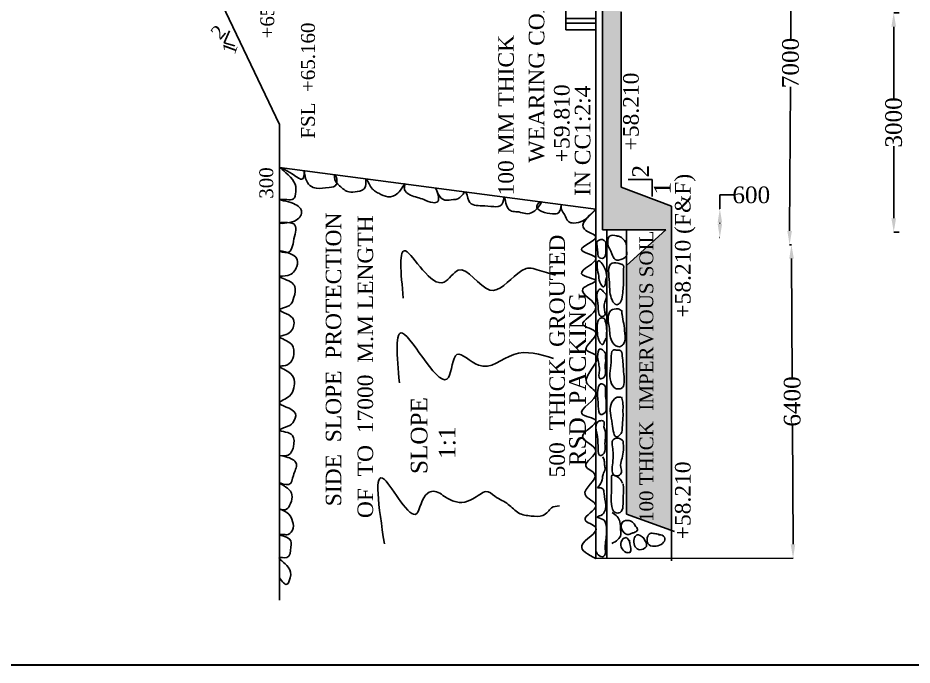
# Model space of a CAD drawing. Header units: millimetres. Extents: x 714 to 94318, y 2537 to 52531.
# Drawn here: x 47258 to 63345, y 2537 to 14189 of the extents above; entities that cross this region are included whole.
import ezdxf

# ---------------------------------------------------------------- set-up
doc = ezdxf.new("R2010")
doc.units = ezdxf.units.MM
doc.header["$MEASUREMENT"] = 0
for name, color, linetype in [('DIM', 5, 'Continuous'), ('DWG.LINE', 10, 'Continuous'), ('HATCH', 2, 'Continuous'), ('TEXT', 7, 'Continuous')]:
    doc.layers.add(name, color=color, linetype=linetype)
doc.layers.add('TITLE', color=7, linetype='Continuous', lineweight=30)
doc.styles.get("Standard").update_dxf_attribs({"font": 'times.ttf', "height": 300})
doc.dimstyles.get("Standard").update_dxf_attribs({"dimtxt": 300, "dimasz": 250, "dimexe": 0.18, "dimexo": 0.0625, "dimgap": 0.09, "dimtad": 0, "dimtih": 1, "dimtoh": 1, "dimdec": 0, "dimzin": 0, "dimdsep": 46, "dimtxsty": 'Standard', "dimcen": 300, "dimclre": 256, "dimclrt": 4, "dimadec": 0, "dimazin": 0, "dimtfac": 1, "dimtdec": 0, "dimtofl": 0, "dimtmove": 0, "dimatfit": 3, "dimfxl": 0, "dimtolj": 1, "dimtzin": 0, "dimarcsym": 0})

# ---------------------------------------------------------------- blocks, each defined once
blk = doc.blocks.new('*D31')
at = {"layer": 'Defpoints', "color": 0, "linetype": 'ByBlock', "ltscale": 0.2}
for p in [(63111, 14280), (63014, 10332), (63111, 10332)]:
    blk.add_point(p, dxfattribs=at)
at = {"layer": 'DIM', "lineweight": -2, "ltscale": 0.2}
blk.add_line((63111, 14280), (63014, 14280), dxfattribs=at)
at = {"layer": 'DIM', "color": 0, "linetype": 'ByBlock', "lineweight": -2, "ltscale": 0.2}
for p, q in [((63014, 14030), (63014, 12732)), ((63014, 10582), (63014, 11880))]:
    blk.add_line(p, q, dxfattribs=at)
at = {"layer": 'DIM', "linetype": 'ByBlock', "lineweight": -2, "ltscale": 0.2}
blk.add_line((63111, 10332), (63014, 10332), dxfattribs=at)
at = {"layer": 'DIM', "color": 0, "linetype": 'ByBlock', "ltscale": 0.2}
for points in [[(62972, 14030), (63056, 14030), (63014, 14280)], [(62972, 10582), (63056, 10582), (63014, 10332)]]:
    blk.add_solid(points, dxfattribs=at)
at = {"layer": 'DIM', "color": 4, "linetype": 'ByBlock', "ltscale": 0.2, "insert": (63014, 12306), "char_height": 300, "attachment_point": 5, "rotation": 90}
blk.add_mtext('\\A1;3000', dxfattribs=at)
blk = doc.blocks.new('*D34')
at = {"layer": 'Defpoints', "color": 0, "linetype": 'ByBlock', "ltscale": 0.2}
for p in [(59869, 10750), (59886, 10750), (59869, 10236)]:
    blk.add_point(p, dxfattribs=at)
at = {"layer": 'DIM', "color": 0, "linetype": 'ByBlock', "lineweight": -2, "ltscale": 0.2}
for p, q in [((59886, 10750), (59886, 11000)), ((59886, 11000), (60136, 11000)), ((59886, 10486), (59886, 10500))]:
    blk.add_line(p, q, dxfattribs=at)
at = {"layer": 'DIM', "linetype": 'ByBlock', "lineweight": -2, "ltscale": 0.2}
blk.add_line((59881, 10750), (59887, 10750), dxfattribs=at)
at = {"layer": 'DIM', "lineweight": -2, "ltscale": 0.2}
blk.add_line((59881, 10236), (59887, 10236), dxfattribs=at)
at = {"layer": 'DIM', "color": 0, "linetype": 'ByBlock', "ltscale": 0.2}
for points in [[(59845, 10500), (59928, 10500), (59886, 10750)], [(59845, 10486), (59928, 10486), (59886, 10236)]]:
    blk.add_solid(points, dxfattribs=at)
at = {"layer": 'DIM', "color": 4, "linetype": 'ByBlock', "ltscale": 0.2, "insert": (60451, 11000), "char_height": 300, "attachment_point": 5}
blk.add_mtext('\\A1;600', dxfattribs=at)
blk = doc.blocks.new('*D53')
at = {"layer": 'Defpoints', "color": 0, "linetype": 'ByBlock', "ltscale": 0.2}
for p in [(61174, 10104), (61174, 10104), (61203, 4462)]:
    blk.add_point(p, dxfattribs=at)
at = {"layer": 'DIM', "linetype": 'ByBlock', "lineweight": -2, "ltscale": 0.2}
blk.add_line((61174, 10104), (61175, 10104), dxfattribs=at)
at = {"layer": 'DIM', "color": 0, "linetype": 'ByBlock', "lineweight": -2, "ltscale": 0.2}
for p, q in [((61176, 9854), (61187, 7708)), ((61202, 4712), (61191, 6857))]:
    blk.add_line(p, q, dxfattribs=at)
at = {"layer": 'DIM', "lineweight": -2, "ltscale": 0.2}
blk.add_line((61203, 4462), (61203, 4462), dxfattribs=at)
at = {"layer": 'DIM', "color": 0, "linetype": 'ByBlock', "ltscale": 0.2}
for points in [[(61217, 9854), (61134, 9853), (61174, 10104)], [(61243, 4712), (61160, 4711), (61203, 4462)]]:
    blk.add_solid(points, dxfattribs=at)
at = {"layer": 'DIM', "color": 4, "linetype": 'ByBlock', "ltscale": 0.2, "insert": (61189, 7283), "char_height": 300, "attachment_point": 5, "rotation": 90}
blk.add_mtext('\\A1;6400', dxfattribs=at)
blk = doc.blocks.new('*D54')
at = {"layer": 'Defpoints', "color": 0, "linetype": 'ByBlock', "ltscale": 0.2}
for p in [(61175, 16647), (61210, 16647), (61174, 10104)]:
    blk.add_point(p, dxfattribs=at)
at = {"layer": 'DIM', "linetype": 'ByBlock', "lineweight": -2, "ltscale": 0.2}
blk.add_line((61210, 16647), (61175, 16647), dxfattribs=at)
at = {"layer": 'DIM', "color": 0, "linetype": 'ByBlock', "lineweight": -2, "ltscale": 0.2}
for p, q in [((61174, 16397), (61160, 13803)), ((61141, 10354), (61155, 12949))]:
    blk.add_line(p, q, dxfattribs=at)
at = {"layer": 'DIM', "lineweight": -2, "ltscale": 0.2}
blk.add_line((61174, 10104), (61140, 10104), dxfattribs=at)
at = {"layer": 'DIM', "color": 0, "linetype": 'ByBlock', "ltscale": 0.2}
for points in [[(61132, 16398), (61216, 16397), (61175, 16647)], [(61100, 10354), (61183, 10354), (61140, 10104)]]:
    blk.add_solid(points, dxfattribs=at)
at = {"layer": 'DIM', "color": 4, "linetype": 'ByBlock', "ltscale": 0.2, "insert": (61158, 13376), "char_height": 300, "attachment_point": 5, "rotation": 90}
blk.add_mtext('\\A1;7000', dxfattribs=at)

msp = doc.modelspace()

# ---------------------------------------------------------------- hatches: boundary and pattern name
at = {"layer": 'HATCH', "linetype": 'ByBlock', "ltscale": 0.2}
h = msp.add_hatch(dxfattribs=at)
h.set_pattern_fill('AR-CONC', color=256, scale=100, style=0)
h.set_pattern_definition([(50, (0, 0), (717.26, -62.752), [75, -825]), (355, (0, 0), (-138.751, 752.192), [60, -660]), (100.4514, (59.8, -5.2), (578.5094, 689.4395), [63.74, -701.142]), (46.1842, (0, 200), (1067.241, -165.519), [112.5, -1237.5]), (96.6356, (88.9, 186.2), (934.663, 974.118), [95.61, -1051.713]), (351.1842, (0, 200), (934.662, 974.119), [90, -990]), (21, (100, 150), (596.907, -402.619), [75, -825]), (326, (100, 150), (243.315, 725.15), [60, -660]), (71.4514, (149.74, 116.45), (840.2226, 322.5305), [63.74, -701.142]), (37.5, (0, 0), (12.1599, 332.8939), [0, -652, 0, -670, 0, -662.5]), (7.5, (0, 0), (263.0695, 394.4117), [0, -382, 0, -637, 0, -252.5]), (327.5, (-223, 0), (533.8224, -22.5549), [0, -250, 0, -780, 0, -1035]), (317.5, (-323, 0), (583.1862, 100.105), [0, -325, 0, -518, 0, -735])])
h.paths.add_polyline_path([(59357.8, 19295.2), (57915.4, 19295.2), (57915.4, 18895.3), (57844.6, 18506.6), (57459.4, 17378.8), (57459.4, 16185.6), (57939.1, 15307.4), (57841, 15211.3), (57331.8, 16201.9), (57331.8, 17368.5), (57787.1, 18712.7), (57827.3, 18987.8), (57827.3, 27666), (57548.3, 28057.1), (57548.3, 28448.2), (57382.5, 28448.2), (57382.5, 28093.8), (57667.2, 27683.8), (57667.2, 18894), (57227.3, 17561.8), (57227.3, 16220.2), (57773.9, 15224.6), (57773.9, 10370.7), (58911.5, 10370.7), (58205.8, 9731.1), (58205.8, 5251.9), (59018.7, 4960.3), (59018.7, 10796.5), (58109, 11140.5), (58109, 14295.9), (59357.8, 15852.2)])

# ---------------------------------------------------------------- linework, layer by layer
at = {"layer": 'DWG.LINE', "ltscale": 0.2}
for p, q in [((51961.6, 12271.4), (50270.5, 15824.8)), ((57656.3, 4456), (57656.3, 15226.9)), ((57773.9, 10370.7), (57773.9, 15224.6)), ((57116.6, 14661.4), (57116.6, 13974.1)), ((57116.6, 14179.2), (57656.3, 14179.2)), ((58109, 11140.5), (58109, 14295.9)), ((57116.6, 14095.4), (57656.3, 14095.4)), ((57116.6, 13974.1), (57656.3, 13974.1)), ((51961.6, 3704), (51961.6, 12271.4)), ((51961.6, 11492.3), (57656.3, 10746.3)), ((59018.7, 10796.5), (58109, 11140.5)), ((59018.7, 4411.7), (59018.7, 10796.5)), ((57773.9, 10370.7), (58911.5, 10370.7)), ((57852.3, 10370.7), (57852.3, 4456)), ((58911.5, 10370.7), (58205.8, 9731.1)), ((58205.8, 9731.1), (58205.8, 10370.7)), ((58205.8, 9731.1), (58205.8, 5251.9)), ((58205.8, 5251.9), (59068.7, 4942.3)), ((57656.3, 4456), (61203, 4461.5))]:
    msp.add_line(p, q, dxfattribs=at)
at = {"layer": 'DWG.LINE', "linetype": 'ByBlock', "ltscale": 0.2}
for p, q in [((51061.9, 13953.4), (50967, 13741.2)), ((50967, 13741.2), (51158, 13682.8))]:
    msp.add_line(p, q, dxfattribs=at)
msp.add_lwpolyline([(58236.5, 11278.9), (58667.7, 11278.9), (58667.7, 10973.9)], dxfattribs=at)
at = {"layer": 'HATCH', "ltscale": 0.2}
for points in [[(57656.3, 10746.3), (57418.5, 10536.3), (57255.4, 10495.6), (57163.8, 10521.1), (57092.4, 10648.3), (57036.4, 10739.9), (57030.9, 10828.2), (56990.6, 10683.9), (56873.4, 10663.6), (56684.9, 10704.3), (56593.2, 10806.1), (56665.7, 10876.1), (56527, 10694.1), (56267.2, 10694.1), (56078.7, 10755.2), (56007.2, 10962.3), (55961.6, 10826.4), (55819, 10790.8), (55605, 10806.1), (55370.7, 10892.6), (55308, 11053.9), (55207.7, 10953.6), (55054.9, 10912.9), (54902, 10923.1), (54775, 11123.8), (54810.3, 10882.4), (54723.7, 10862), (54560.7, 10918), (54321.3, 10999.5), (54209.3, 11121.6), (54219.1, 11196.6), (54090.6, 11030), (53749.3, 11030), (53601.6, 11152.1), (53521.2, 11288), (53509.9, 11152.1), (53362.2, 11060.5), (53214.4, 11055.4), (53046.3, 11162.3), (52954.6, 11325.2), (52959.4, 11361.6), (52988.8, 11192.9), (52856.3, 11136.9), (52627.1, 11121.7), (52433.5, 11299.8), (52411.3, 11433.4), (52387.7, 11299.8), (52234.9, 11350.7), (51986.1, 11489.1), (52224.7, 11238.7), (52255.3, 11055.5), (52214.5, 10928.3), (52097.3, 10918.1), (51961.6, 10918.1), (52214.5, 10846.8), (52362.2, 10689.1), (52234.9, 10531.3), (51961.6, 10495.7), (52219.2, 10478.7), (52224.3, 10209), (52097, 9964.7), (51961.6, 9990.1), (52260, 9878.1), (52275.2, 9715.3), (52112.2, 9552.4), (51961.6, 9532.1), (52163.2, 9435.4), (52239.6, 9353.9), (52224.3, 9160.5), (52142.8, 9012.9), (51961.6, 8936.6), (52198.5, 8786.8), (52224, 8664.6), (52081.3, 8486.5), (51961.6, 8450.9), (52152.6, 8338.9), (52224, 8165.9), (52071.1, 7931.8), (51961.6, 7916.5), (52132.1, 7811.8), (52223.8, 7526.8), (52142.3, 7379.2), (51961.6, 7257.1), (52249.3, 7068.8), (52203.4, 6900.8), (52071, 6819.4), (51961.6, 6768.5), (52071, 6732.9), (52198.3, 6671.8), (52213.6, 6468.2), (52091.4, 6310.4), (51961.6, 6310.4), (52112.2, 6276.5), (52269.2, 6156.1), (52213.1, 5951.7), (52134.6, 5789.3), (51961.6, 5817.3), (52131.8, 5698.8), (52190.7, 5567.2), (52145.8, 5407.6), (52064.6, 5334.8), (51961.6, 5348.8), (52098.1, 5282.8), (52185, 5162.4), (52210.2, 5002.8), (52117.8, 4888), (52033.7, 4888), (51961.6, 4888), (52144.7, 4806.9), (52167.7, 4657.8), (52098.8, 4474.3), (51961.6, 4474.3), (52121.7, 4302.2), (52156.2, 4107.3), (52098.8, 3992.6), (51961.6, 4107.3)], [(57818.8, 10170.4), (57763.1, 10199), (57729.1, 10192.5), (57680.6, 10165), (57676.6, 10087.5), (57688.7, 9972), (57703.3, 9887.2), (57742.9, 9862.2), (57789.8, 9865.4), (57833.4, 9954.2), (57833.4, 10042.3), (57834.2, 10110.9), (57834.2, 10146.5), (57818.9, 10171.5)], [(58038.5, 10264.8), (57902, 10258.6), (57873, 10115.9), (57945.4, 9942.2), (58001.3, 9840.9), (58139.9, 9851.3), (58205.8, 9907.1), (58205.8, 10029.1), (58195.8, 10140.7), (58135.8, 10215.1), (58094.4, 10248.2), (58026.1, 10262.7)], [(57852.3, 9530), (57823.3, 9666.5), (57767.5, 9763.7), (57699.2, 9815.4), (57678.5, 9699.6), (57707.5, 9538.3), (57742.6, 9395.7), (57798.5, 9346), (57831.6, 9449.4), (57852.3, 9528)], [(58127.5, 9747.1), (58053, 9774), (57920.6, 9757.5), (57887.5, 9587.9), (57902, 9375), (57947.5, 9110.3), (58030.3, 9025.6), (58090.3, 9060.7), (58135.8, 9201.3), (58148.2, 9341.9), (58154.4, 9455.6), (58154.4, 9565.2), (58154.4, 9674.8), (58150.3, 9728.5), (58125.5, 9753.3)], [(57815.4, 8892.2), (57815.4, 9069.9), (57846.3, 9192), (57788.4, 9264.4), (57728.4, 9305.7), (57680.8, 9243.7), (57693.2, 9051.4), (57716, 8848.8), (57742.9, 8815.7), (57823.6, 8848.8), (57815.4, 8892.2)], [(58125.8, 8912), (58055.4, 8949.3), (57927.1, 8918.2), (57898.2, 8591.6), (57960.2, 8339.3), (58082.3, 8269), (58146.5, 8308.3), (58177.5, 8510.9), (58156.8, 8684.6), (58125.8, 8850), (58121.6, 8916.2)], [(57844.3, 8428.2), (57848.5, 8597.8), (57825.7, 8730.1), (57803, 8777.7), (57728.5, 8775.6), (57680.9, 8653.6), (57682.9, 8519.2), (57734.7, 8341.4), (57771.9, 8308.3), (57813.3, 8368.3), (57844.3, 8428.2)], [(57833.1, 8133.5), (57809.6, 8178.4), (57734.7, 8228.7), (57687.1, 8084), (57718.1, 7848.3), (57732.6, 7693.3), (57796.8, 7713.9), (57827.8, 7813.2), (57825.8, 7949.6), (57834, 8019.9), (57831, 8056.5), (57833.1, 8133.5)], [(58045.1, 8206), (57964.4, 8206), (57933.4, 8046.8), (57923, 7643.6), (58022.3, 7513.4), (58113.4, 7519.6), (58158.9, 7771.8), (58144.4, 7957.9), (58130, 8104.7), (58094.8, 8201.9), (58038.9, 8203.9)], [(57842, 7158.5), (57835, 7339.7), (57826.3, 7484.9), (57815.5, 7572), (57742.6, 7598.5), (57689.7, 7482.7), (57699.6, 7201.5), (57742.6, 7049.3), (57838.7, 7112.2), (57842, 7158.5)], [(58113.5, 7363.6), (58017.4, 7350.4), (57931.4, 7234.6), (57951.2, 6877.3), (58037.3, 6645.7), (58110.2, 6708.6), (58130, 6814.5), (58143.3, 6989.8), (58143.3, 7135.3), (58140, 7267.7), (58116.8, 7363.6)], [(57797.7, 6828.4), (57789.1, 6932.5), (57722.8, 6932.5), (57689.7, 6591.7), (57752.6, 6310.5), (57804.1, 6354.9), (57820, 6488.4), (57826.3, 6628.2), (57823.2, 6755.3), (57797.7, 6828.4)], [(58146.6, 6571.9), (58057.2, 6621.5), (57961.2, 6585.1), (57954.6, 6469.3), (57957.9, 6181.5), (58004.3, 5943.4), (58100.3, 5973.1), (58100.3, 6138.5), (58126.8, 6260.9), (58150, 6409.8), (58146.6, 6568.6)], [(57686.4, 5730.3), (57759.2, 5839.4), (57784.9, 5966.7), (57819.9, 6068.4), (57813.5, 6144.7), (57807.1, 6214.6), (57781.7, 6287.7)], [(58136.7, 5813), (58070.5, 5905.6), (57941.3, 5951.9), (57934.7, 5885.7), (57934.7, 5640.9), (57934.7, 5435.8), (58004.3, 5283.7), (58090.3, 5283.7), (58143.3, 5396.1), (58146.6, 5558.2), (58153.2, 5700.5), (58146.6, 5799.7)], [(57686.4, 5730.3), (57785.7, 5706.1), (57803.3, 5629.3), (57832.1, 5415), (57746, 5233.1), (57676.5, 5203.3), (57769.2, 5166.9), (57842, 5047.8), (57835, 4788.3), (57823.6, 4658.3), (57820, 4532.3), (57795.6, 4494.2), (57696.3, 4520.6), (57656.3, 4600)], [(57951.2, 5286), (58040.6, 5209.9), (58086.9, 5114), (58100.2, 4975.1), (58103.5, 4885.8), (58050.5, 4796.4), (57944.6, 4727)], [(58375.1, 5026.7), (58328.7, 5099.5), (58252.6, 5139.2), (58136.7, 5112.8), (58140, 4947.4), (58245.9, 4887.8), (58289, 4907.7), (58358.5, 4927.5), (58401.6, 4970.5), (58381.7, 5026.7)], [(58255.9, 4775.3), (58202.9, 4831.6), (58126.7, 4788.6), (58199.6, 4566.9), (58269.1, 4566.9), (58269.1, 4719.1), (58259.2, 4785.3)], [(58520.7, 4821.7), (58394.9, 4881.2), (58345.3, 4808.4), (58421.4, 4619.9), (58530.7, 4639.7), (58563.8, 4672.8), (58547.2, 4762.1), (58507.5, 4831.6)], [(58795.6, 4891.1), (58712.8, 4904.4), (58630, 4904.4), (58580.3, 4831.6), (58613.5, 4702.6), (58739.3, 4679.4), (58855.2, 4729), (58898.2, 4815), (58822, 4884.5), (58782.3, 4881.2)]]:
    msp.add_spline(points, degree=3, dxfattribs=at)
at = {"layer": 'HATCH', "linetype": 'ByBlock', "ltscale": 0.2}
for points in [[(57645.4, 10734.1), (57451.5, 10383), (57656.3, 10240.2), (57395, 10017.8), (57656.3, 9861.7), (57398.4, 9581.4), (57656.3, 9458.6), (57418.4, 9309.1), (57656.3, 8968.9), (57421.9, 8670), (57656.3, 8520.6), (57482.3, 8215.2), (57656.3, 8115.1), (57489.8, 7620.1), (57656.3, 7430.3), (57400.4, 7064.3), (57656.3, 6937.8), (57415.3, 6649.9), (57656.3, 6396.8), (57475.7, 6117.5), (57638.8, 5968.8), (57460.1, 5609.8), (57656.3, 5405.1), (57460.1, 5155.7), (57656.3, 5014.3), (57404.2, 4689.1), (57656.3, 4456)], [(54191.2, 9143.6), (54231.8, 9993.4), (54927.5, 9433.4), (55178.8, 9645.8), (55748.9, 9288.6), (56251.4, 9587.9), (56454.3, 9684.4), (56599.3, 9655.5), (56927.8, 9558.9)], [(54122, 7618.6), (54177.2, 8514.4), (55004.7, 7715.1), (55156.5, 8128.5), (55542.7, 7935.6), (56177.2, 8128.5), (56894.4, 8059.6)], [(53850.8, 4720.4), (53850.8, 5876.2), (54432, 5263.9), (54631.4, 5635.3), (54728.4, 5667.6), (54960, 5554.6), (55148.6, 5473.9), (55245.6, 5463.1), (55439.6, 5533.1), (55568.9, 5608.4), (55676.6, 5662.3), (55838.3, 5576.1), (56080.7, 5430.8), (56269.3, 5274.7), (56490.2, 5220.8), (56700.4, 5231.6), (56791.9, 5296.2), (56856.6, 5366.2), (57002.1, 5403.9)]]:
    msp.add_spline(points, degree=3, dxfattribs=at)
at = {"layer": 'TITLE', "linetype": 'ByBlock', "ltscale": 0.2}
msp.add_line((94304, 2537), (713.8, 2537), dxfattribs=at)

# ---------------------------------------------------------------- texts
at = {"layer": 'TEXT', "ltscale": 0.2}
for s, height, rotation, p in [('+65.760', 250, 90, (51868.7, 13817.1)), ('WEARING COAT', 280, 90, (56728, 11582.2)), ('2', 250, 49.38017, (50895.3, 13779.3)), ('FSL  +65.160', 250, 90, (52601.5, 12013.6)), ('100 MM THICK ', 280, 90, (56179.1, 10991.5)), ('1', 250, 69.85935, (51153.1, 13508.8)), ('+58.210 ', 280, 90, (58425.7, 11802)), ('+59.810', 280, 90, (57181.9, 11590.1)), ('IN CC1:2:4', 280, 90, (57556, 10984.7)), ('300', 250, 90, (51851.4, 10932.3)), ('2', 300, 90, (58610.2, 11313.8)), ('+58.210 (F&F)', 280, 90, (59359.4, 8792.3)), ('1', 300, 90, (59000.7, 11008.6)), ('SIDE  SLOPE  PROTECTION', 280, 90, (53075, 5397.1)), ('OF  TO  17000  M.M LENGTH ', 280, 90, (53647.5, 5183.5)), ('100 THICK  IMPERVIOUS SOIL', 250, 90, (58688.9, 5114.2)), ('500  THICK  GROUTED', 280, 90, (57099, 5915.9)), ('RSD  PACKING', 300, 90, (57475.7, 6117.5)), ('SLOPE', 300, 90, (54624.9, 5977)), ('1:1', 300, 90, (55128.9, 6251.6)), ('+58.210', 280, 90, (59359.4, 4802.1))]:
    msp.add_text(s, height=height, rotation=rotation, dxfattribs=at).set_placement(p)

# ---------------------------------------------------------------- dimensions: what is measured, and where the dimension line sits
at = {"layer": 'DIM', "linetype": 'ByBlock', "ltscale": 0.2}
for p1, p2, distance, text, picture, middle in [((61174.4, 10103.6), (61209.8, 16647.2), 34.5, '7000', '*D54', (61157.6, 13375.6)), ((61203, 4461.5), (61174.4, 10103.6), 0, '6400', '*D53', (61188.7, 7282.6))]:
    dim = msp.add_aligned_dim(p1=p1, p2=p2, distance=distance, text=text, dimstyle='Standard', override={"dimfxlon": 0}, dxfattribs=at)
    dim.commit()
    dim.dimension.update_dxf_attribs({"geometry": picture, "text_midpoint": middle, "text_rotation": 90})
dim = msp.add_linear_dim(base=(63014.1, 10331.8), p1=(63111, 14280), p2=(63111, 10331.8), angle=90, text='3000', dimstyle='Standard', override={"dimfxlon": 0}, dxfattribs=at)
dim.commit()
dim.dimension.update_dxf_attribs({"geometry": '*D31', "text_midpoint": (63014.1, 12305.9), "text_rotation": 90})
dim = msp.add_aligned_dim(p1=(59869.4, 10235.7), p2=(59869.4, 10749.8), distance=-17, text='600', dimstyle='Standard', dxfattribs=at)
dim.commit()
dim.dimension.update_dxf_attribs({"geometry": '*D34', "text_midpoint": (60451.3, 10999.8)})

doc.saveas('drawing.dxf')
